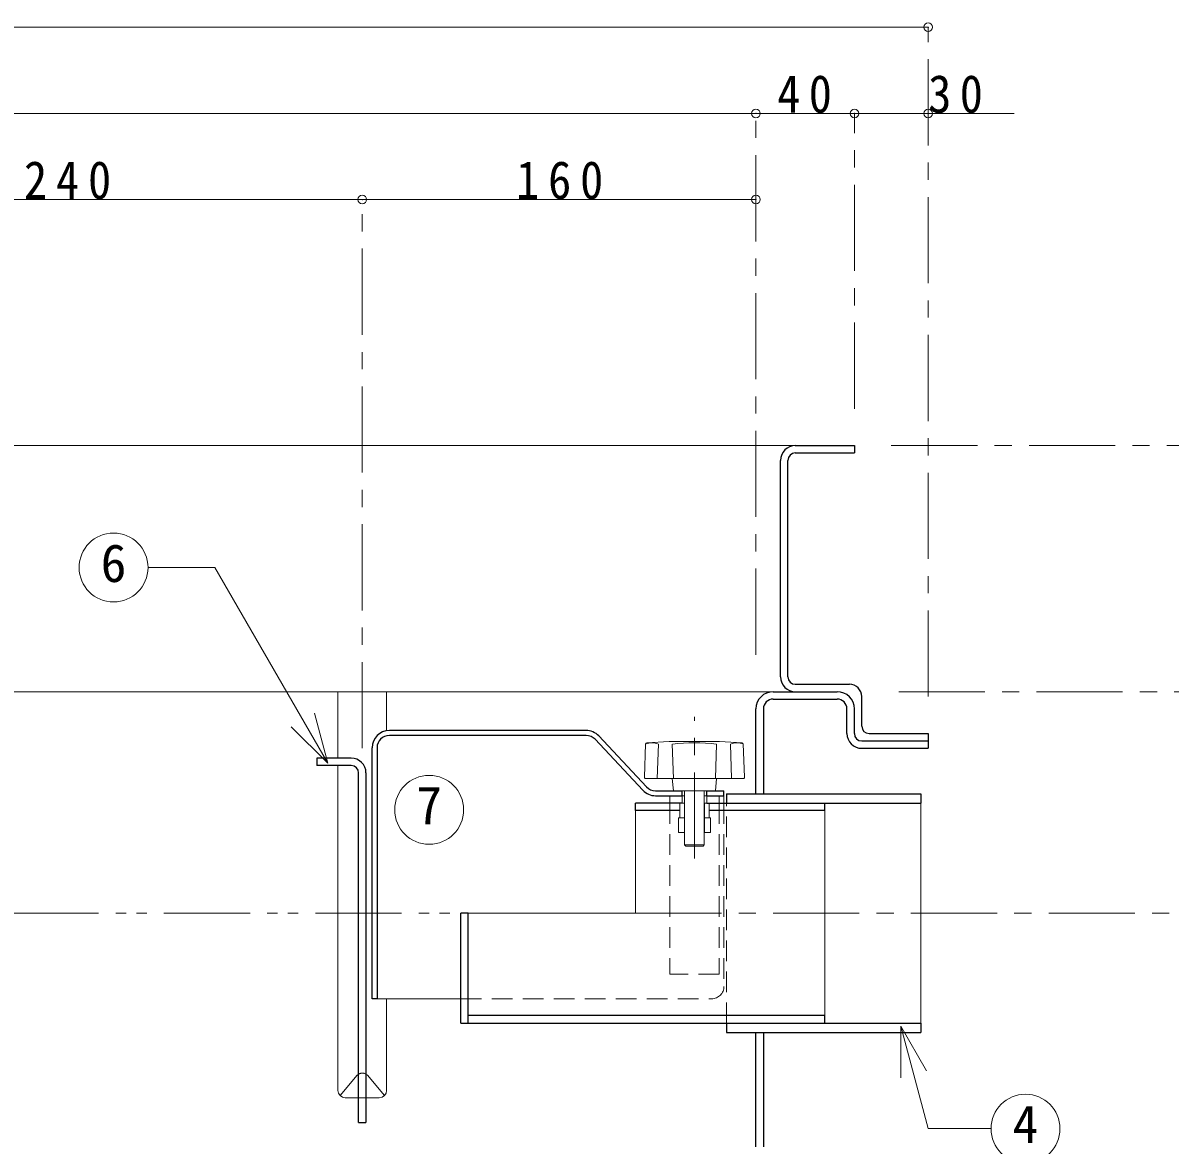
# Model space of a CAD drawing. Units: millimetres at full size, sheet at 1:7. Extents: x -1472 to 1363, y -987 to 980.
# Drawn here: x -69.4 to 396.8, y -749.6 to -293.6 of the extents above; entities that cross this region are included whole.
import ezdxf
from ezdxf.enums import TextEntityAlignment as Align

# ---------------------------------------------------------------- set-up
doc = ezdxf.new("R2010")
doc.units = ezdxf.units.MM
doc.header["$LTSCALE"] = 7
doc.header["$PDMODE"] = 32
doc.header["$PDSIZE"] = 3.5
for name, pattern in [('CHAIN1', [8, 5, -1, 1, -1]), ('DASHED1', [1.8, 1.2, -0.6]), ('DOUBLE_CHAIN1', [8.8, 5, -1, 0.6, -0.6, 0.6, -1])]:
    doc.linetypes.add(name, pattern=pattern)
doc.layers.add('0-0____1', color=5, linetype='Continuous', lineweight=25)
doc.layers.add('0-4____5', color=4, linetype='Continuous', lineweight=9)
doc.styles.add('ＭＳ ゴシック', font='')
doc.styles.get('ＭＳ ゴシック').set_extended_font_data('MS Gothic')

msp = doc.modelspace()

# ---------------------------------------------------------------- linework, layer by layer
at = {"layer": '0-0____1', "color": 4, "lineweight": 9}
msp.add_line((-587.501, -465.38), (244.499, -465.38), dxfattribs=at)
at = {"layer": '0-0____1'}
for p, q in [((244.499, -465.38), (268.499, -465.38)), ((268.499, -465.38), (268.499, -468.38)), ((244.499, -468.38), (268.499, -468.38)), ((238.499, -559.38), (238.499, -471.38)), ((241.499, -559.38), (241.499, -471.38)), ((244.499, -562.38), (266.499, -562.38)), ((271.499, -579.38), (271.499, -567.38)), ((274.499, -582.38), (298.499, -582.38))]:
    msp.add_line(p, q, dxfattribs=at)
for centre, radius, start, end in [((244.499, -471.38), 6, 90, 180), ((244.499, -471.38), 3, 90, 180), ((244.499, -559.38), 6, 180, 270), ((244.499, -559.38), 3, 180, 270), ((266.499, -567.38), 5, 0, 90), ((274.499, -579.38), 3, 180, 270)]:
    msp.add_arc(centre, radius, start, end, dxfattribs=at)
at = {"layer": '0-4____5'}
for p, q in [((298.499, -295.38), (-641.501, -295.38)), ((-571.501, -330.38), (228.499, -330.38)), ((228.499, -330.38), (268.499, -330.38)), ((268.499, -330.38), (333.499, -330.38)), ((-171.501, -365.38), (68.499, -365.38)), ((68.499, -365.38), (228.499, -365.38)), ((-576.501, -565.38), (235.499, -565.38)), ((199.499, -610.655), (199.399, -610.655)), ((207.599, -610.655), (207.499, -610.655)), ((179.499, -655.38), (179.499, -613.655)), ((111.499, -655.38), (179.499, -655.38))]:
    msp.add_line(p, q, dxfattribs=at)
at = {"layer": '0-4____5', "linetype": 'CHAIN1'}
for p, q in [((298.499, -567.38), (298.499, -295.38)), ((228.499, -550.38), (228.499, -330.38)), ((268.499, -450.38), (268.499, -330.38)), ((68.499, -588.343), (68.499, -365.38)), ((283.499, -465.38), (523.499, -465.38)), ((286.499, -565.38), (488.499, -565.38)), ((203.499, -633.155), (203.499, -575.655)), ((179.499, -655.38), (453.499, -655.38))]:
    msp.add_line(p, q, dxfattribs=at)
at = {"layer": '0-4____5', "color": 7, "lineweight": 18}
for p, q in [((-18.588, -514.923), (8.559, -514.923)), ((54.471, -594.444), (8.559, -514.923)), ((58.596, -592.38), (58.596, -565.38)), ((78.401, -565.38), (78.401, -581.242)), ((54.471, -594.444), (49.036, -574.159)), ((54.471, -594.444), (39.621, -579.594)), ((183.631, -586.59), (183.147, -600.137)), ((184.107, -586.108), (193.258, -585.667)), ((188.376, -600.655), (188.876, -586.655)), ((213.258, -585.655), (193.74, -585.655)), ((194.509, -586.655), (195.009, -600.655)), ((212.488, -586.655), (211.988, -600.655)), ((222.89, -586.108), (213.739, -585.667)), ((218.622, -600.655), (218.122, -586.655)), ((223.366, -586.59), (223.85, -600.137)), ((58.596, -727.38), (58.596, -595.38)), ((223.35, -600.655), (183.647, -600.655)), ((194.499, -600.655), (194.999, -605.655)), ((212.499, -600.655), (211.999, -605.655)), ((208.499, -605.655), (198.499, -605.655)), ((199.499, -627.655), (199.499, -605.655)), ((207.499, -627.655), (207.499, -605.655)), ((193.499, -610.655), (193.499, -607.655)), ((197.499, -616.655), (197.499, -610.655)), ((198.499, -607.655), (199.499, -607.655)), ((198.499, -607.655), (198.499, -610.655)), ((198.499, -610.655), (199.399, -610.655)), ((199.399, -622.655), (199.399, -610.655)), ((207.499, -607.655), (208.499, -607.655)), ((207.599, -610.655), (208.499, -610.655)), ((207.599, -622.655), (207.599, -610.655)), ((208.499, -607.655), (208.499, -610.655)), ((209.499, -616.655), (209.499, -610.655)), ((213.499, -610.655), (213.499, -607.655)), ((215.499, -610.655), (215.499, -607.655)), ((256.499, -700.105), (256.499, -610.655)), ((295.499, -610.655), (295.499, -700.105)), ((196.999, -616.655), (197.499, -616.655)), ((196.999, -622.655), (196.999, -616.655)), ((209.499, -616.655), (209.999, -616.655)), ((209.999, -622.655), (209.999, -616.655)), ((196.999, -622.655), (199.399, -622.655)), ((207.599, -622.655), (209.999, -622.655)), ((199.499, -627.655), (207.499, -627.655)), ((199.499, -627.655), (199.999, -628.155)), ((199.999, -628.155), (206.999, -628.155)), ((206.999, -628.155), (207.499, -627.655)), ((108.499, -690.155), (74.499, -690.155)), ((78.401, -727.38), (78.401, -690.155)), ((287.314, -701.253), (297.814, -719.439)), ((287.314, -701.253), (287.314, -722.253)), ((59.47, -729.497), (66.367, -721.269)), ((77.527, -729.497), (70.63, -721.269)), ((66.999, -730.38), (61.596, -730.38)), ((69.999, -730.38), (75.401, -730.38))]:
    msp.add_line(p, q, dxfattribs=at)
at = {"layer": '0-4____5', "color": 5, "lineweight": 25}
for p, q in [((235.499, -565.38), (261.499, -565.38)), ((235.499, -568.38), (261.499, -568.38)), ((228.499, -606.88), (228.499, -572.38)), ((231.499, -572.38), (231.499, -606.88)), ((265.499, -582.38), (265.499, -572.38)), ((268.499, -582.38), (268.499, -572.38)), ((159.469, -581.155), (79.499, -581.155)), ((298.499, -582.38), (298.499, -588.38)), ((159.469, -583.155), (79.499, -583.155)), ((163.114, -584.733), (182.559, -605.446)), ((184.017, -604.077), (164.572, -583.364)), ((271.499, -585.38), (298.499, -585.38)), ((72.499, -690.155), (72.499, -588.155)), ((74.499, -588.155), (74.499, -690.155)), ((271.499, -588.38), (298.499, -588.38)), ((63.999, -595.38), (49.999, -595.38)), ((66.999, -740.38), (66.999, -598.38)), ((69.999, -598.38), (69.999, -740.38)), ((187.663, -605.655), (198.499, -605.655)), ((198.499, -607.655), (198.499, -605.655)), ((208.499, -605.655), (215.499, -605.655)), ((208.499, -607.655), (208.499, -605.655)), ((215.499, -607.655), (215.499, -605.655)), ((179.499, -613.655), (179.499, -610.655)), ((198.499, -610.655), (179.499, -610.655)), ((187.663, -607.655), (198.499, -607.655)), ((208.499, -607.655), (215.499, -607.655)), ((208.499, -610.655), (295.499, -610.655)), ((216.499, -606.88), (216.499, -610.655)), ((216.499, -606.88), (295.499, -606.88)), ((256.499, -613.655), (256.499, -610.655)), ((295.499, -606.88), (295.499, -610.655)), ((197.499, -613.655), (179.499, -613.655)), ((256.499, -613.655), (209.499, -613.655)), ((111.499, -655.38), (108.499, -655.38)), ((108.499, -700.105), (108.499, -655.38)), ((111.499, -700.105), (111.499, -655.38)), ((74.499, -690.155), (72.499, -690.155)), ((111.499, -696.755), (256.499, -696.755)), ((256.499, -700.105), (256.499, -696.755)), ((108.499, -700.105), (295.499, -700.105)), ((216.499, -700.105), (216.499, -703.88)), ((216.499, -703.88), (295.499, -703.88)), ((228.499, -750.38), (228.499, -703.88)), ((231.499, -703.88), (231.499, -750.38)), ((295.499, -700.105), (295.499, -703.88)), ((66.999, -740.38), (69.999, -740.38))]:
    msp.add_line(p, q, dxfattribs=at)
at = {"layer": '0-4____5', "linetype": 'DASHED1'}
for p, q in [((193.499, -610.655), (193.499, -680.155)), ((213.499, -610.655), (213.499, -680.155)), ((215.499, -610.655), (215.499, -685.155)), ((197.499, -616.655), (199.499, -616.655)), ((207.499, -616.655), (209.499, -616.655)), ((199.499, -622.655), (199.399, -622.655)), ((207.599, -622.655), (207.499, -622.655)), ((213.499, -680.155), (193.499, -680.155)), ((108.499, -690.155), (210.499, -690.155)), ((66.999, -730.38), (69.999, -730.38))]:
    msp.add_line(p, q, dxfattribs=at)
at = {"layer": '0-4____5', "color": 7, "linetype": 'DASHED1', "lineweight": 18}
msp.add_line((216.499, -700.105), (216.499, -610.655), dxfattribs=at)
at = {"layer": '0-4____5', "linetype": 'DOUBLE_CHAIN1'}
msp.add_line((-566.501, -655.38), (108.499, -655.38), dxfattribs=at)
at = {"layer": '0-4____5', "color": 5, "lineweight": 25}
msp.add_lwpolyline([(63.999, -592.38), (49.999, -592.38), (49.999, -595.38)], dxfattribs=at)
at = {"layer": '0-4____5', "color": 7, "lineweight": 18}
msp.add_lwpolyline([(287.314, -701.253), (298.485, -742.94), (324.044, -742.94)], dxfattribs=at)
for centre in [(-32.588, -514.923), (95.682, -613.372), (338.044, -742.94)]:
    msp.add_circle(centre, 14, dxfattribs=at)
at = {"layer": '0-4____5', "color": 5, "lineweight": 25}
for centre, radius, start, end in [((235.499, -572.38), 7, 90, 180), ((235.499, -572.38), 4, 90, 180), ((261.499, -572.38), 7, 0, 90), ((261.499, -572.38), 4, 0, 90), ((79.499, -588.155), 7, 90, 180), ((159.469, -588.155), 7, 43.19126, 90), ((271.499, -582.38), 6, 180, 270), ((271.499, -582.38), 3, 180, 270), ((79.499, -588.155), 5, 90, 180), ((159.469, -588.155), 5, 43.19126, 90), ((63.999, -598.38), 6, 0, 90), ((63.999, -598.38), 3, 0, 90), ((187.663, -600.655), 7, 223.19126, 270), ((187.663, -600.655), 5, 223.19126, 270)]:
    msp.add_arc(centre, radius, start, end, dxfattribs=at)
at = {"layer": '0-4____5', "color": 7, "lineweight": 18}
for centre, radius, start, end in [((186.252, -593.287), 7.132, 68.41749, 111.58251), ((184.131, -586.607), 0.5, 92.76051, 177.95459), ((193.74, -595.655), 10, 90, 92.76051), ((203.499, -667.21), 81.055, 83.6327, 96.3673), ((213.258, -595.655), 10, 87.23949, 90), ((220.745, -593.287), 7.132, 68.41749, 111.58251), ((222.866, -586.607), 0.5, 2.04541, 87.23949), ((183.647, -600.155), 0.5, 177.95459, 270), ((223.35, -600.155), 0.5, 270, 2.04541), ((68.499, -723.38), 3, 120, 135.27973), ((68.499, -723.38), 3, 44.72027, 60), ((61.596, -727.38), 3, 180, 270), ((75.401, -727.38), 3, 270, 0)]:
    msp.add_arc(centre, radius, start, end, dxfattribs=at)
at = {"layer": '0-4____5', "linetype": 'DASHED1'}
for centre, radius, start, end in [((210.499, -685.155), 5, 270, 0), ((68.499, -723.38), 3, 60, 120)]:
    msp.add_arc(centre, radius, start, end, dxfattribs=at)
at = {"layer": '0-4____5'}
for p in [(298.499, -295.38), (228.499, -330.38), (268.499, -330.38), (298.499, -330.38), (68.499, -365.38), (228.499, -365.38)]:
    msp.add_point(p, dxfattribs=at)

# ---------------------------------------------------------------- texts
at = {"layer": '0-4____5', "color": 7, "style": 'ＭＳ ゴシック'}
for s, p in [('6', (-37.838, -525.423)), ('7', (90.432, -623.872)), ('4', (332.794, -753.44))]:
    msp.add_text(s, height=15.4, dxfattribs=at).set_placement(p, align=Align.BOTTOM_LEFT)
at = {"layer": '0-4____5', "color": 7, "char_height": 15.4, "attachment_point": 7, "style": 'ＭＳ ゴシック'}
for s, insert in [('\\T1.36;\\W0.9;40', (237.124, -330.38)), ('\\T1.36;\\W0.9;30', (298.499, -330.38)), ('\\T1.38;\\W0.9;240', (-69.001, -365.38)), ('\\T1.38;\\W0.9;160', (130.999, -365.38))]:
    msp.add_mtext(s, dxfattribs=dict(at, insert=insert))

doc.saveas('drawing.dxf')
